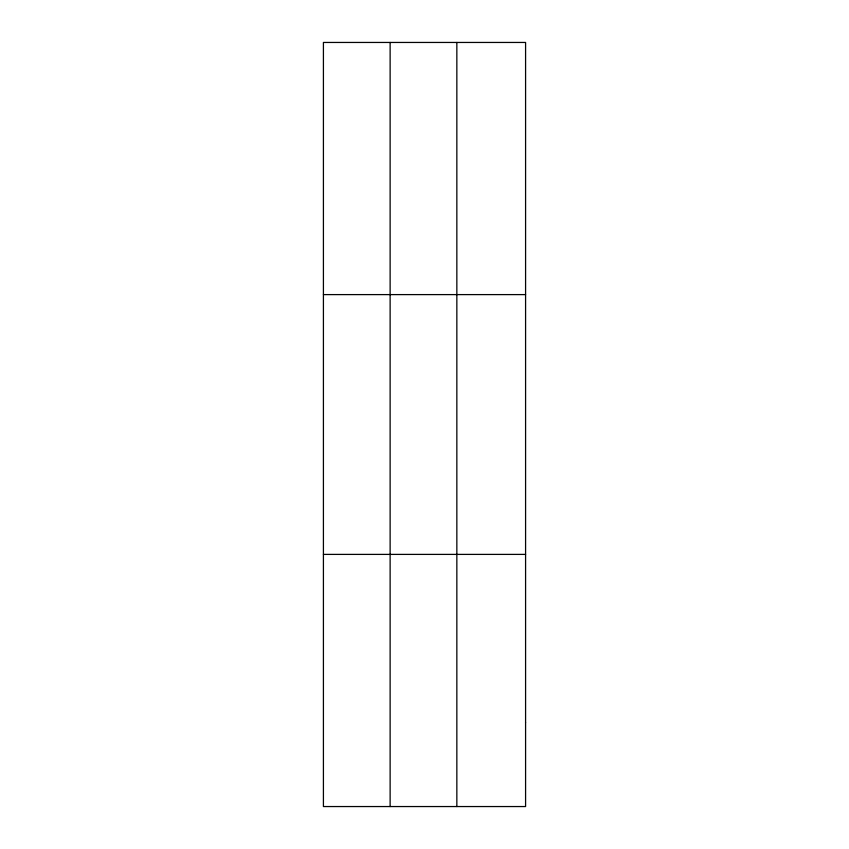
<?xml version="1.0" encoding="UTF-8"?>
<svg xmlns="http://www.w3.org/2000/svg" width="849" height="849" viewBox="0 0 849 849"><rect width="100%" height="100%" fill="white"/><g stroke="black" fill="none" stroke-linecap="round" stroke-linejoin="round"><path stroke-width="1.27" d="M390.126 42.45L390.126 806.55M456.847 42.45L456.847 806.55M323.416 294.603L525.584 294.603M323.416 554.397L525.584 554.397M525.584 722.499L525.584 806.55L323.416 806.55L323.416 42.45L525.584 42.45L525.584 722.499"/></g></svg>
